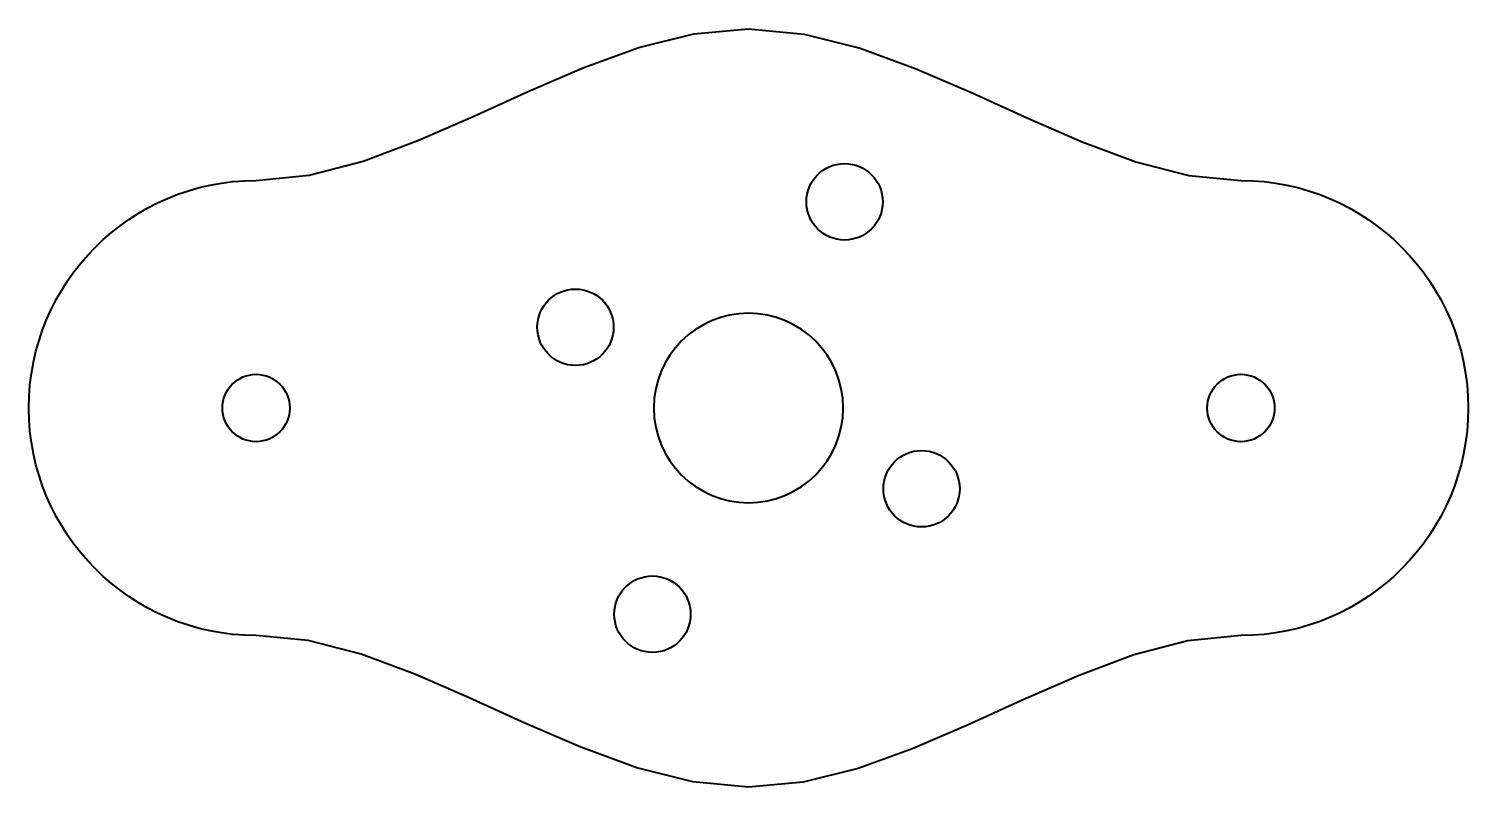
# Model space of a CAD drawing. Header units: inches. Extents: x -1.19 to 1.19, y -0.62 to 0.62.
import ezdxf

# ---------------------------------------------------------------- set-up
doc = ezdxf.new("R2010")
doc.units = ezdxf.units.IN
doc.header["$MEASUREMENT"] = 0
doc.layers.add('Visible', color=7, linetype='Continuous', lineweight=40)

msp = doc.modelspace()

# ---------------------------------------------------------------- linework, layer by layer
at = {"layer": 'Visible'}
for points in [[(-0.8125, 0.375, 0), (-0.725, 0.3837, 0), (-0.636, 0.407, 0), (-0.5457, 0.4407, 0), (-0.4545, 0.4806, 0), (-0.3625, 0.5224, 0), (-0.2718, 0.5613, 0), (-0.181, 0.594, 0), (-0.0903, 0.6166, 0), (0, 0.625, 0)], [(0, 0.625, 0), (0.0919, 0.6163, 0), (0.1843, 0.593, 0), (0.2768, 0.5593, 0), (0.3691, 0.5194, 0), (0.461, 0.4776, 0), (0.5506, 0.4387, 0), (0.6392, 0.406, 0), (0.7266, 0.3834, 0), (0.8125, 0.375, 0)], [(0, -0.625, 0), (-0.0919, -0.6163, 0), (-0.1843, -0.593, 0), (-0.2768, -0.5593, 0), (-0.3691, -0.5194, 0), (-0.461, -0.4776, 0), (-0.5506, -0.4387, 0), (-0.6392, -0.406, 0), (-0.7266, -0.3834, 0), (-0.8125, -0.375, 0)], [(0.8125, -0.375, 0), (0.725, -0.3837, 0), (0.636, -0.407, 0), (0.5457, -0.4407, 0), (0.4545, -0.4806, 0), (0.3625, -0.5224, 0), (0.2718, -0.5613, 0), (0.181, -0.594, 0), (0.0903, -0.6166, 0), (0, -0.625, 0)]]:
    msp.add_polyline3d(points, dxfattribs=at)
for centre, radius in [((0.1585, 0.3399), 0.063), ((-0.2855, 0.1331), 0.063), ((-0.8125, 0), 0.0555), ((0.8125, 0), 0.0555), ((0.2855, -0.1331), 0.063), ((-0.1585, -0.3399), 0.063)]:
    msp.add_circle(centre, radius, dxfattribs=at)
at = {"layer": 'Visible', "extrusion": (0, 0, -1)}
msp.add_circle((0, 0), 0.1562, dxfattribs=at)
for centre, start, end in [((0.8125, 0), 270, 90), ((-0.8125, 0), 90, 270)]:
    msp.add_arc(centre, 0.375, start, end, dxfattribs=at)

doc.saveas('drawing.dxf')
